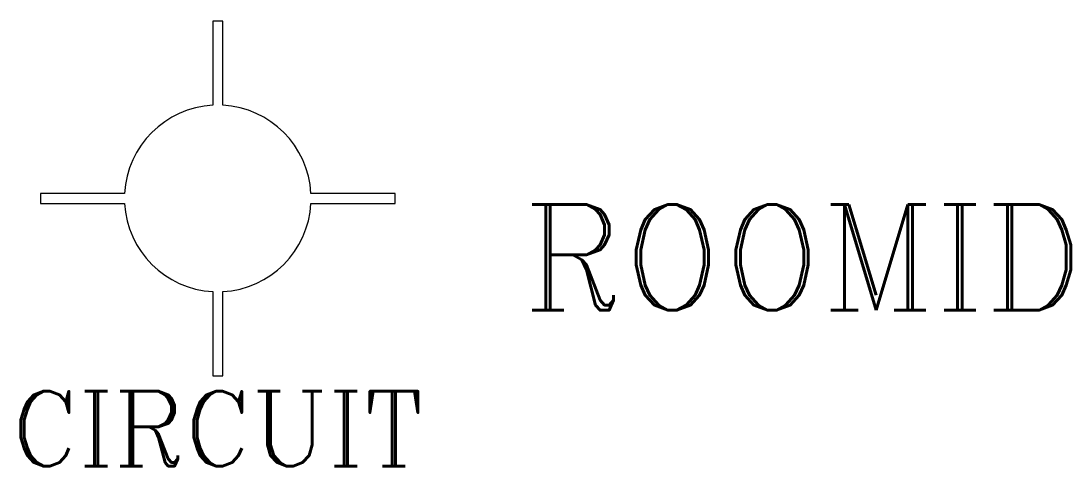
# Model space of a CAD drawing. Header units: inches. Extents: x -20 to 86, y -27 to 18.
import ezdxf
from ezdxf.enums import TextEntityAlignment as Align

# ---------------------------------------------------------------- set-up
doc = ezdxf.new("R2010")
doc.units = ezdxf.units.IN
doc.header["$LTSCALE"] = 48
doc.header["$MEASUREMENT"] = 0
doc.styles.add('ROMANC', font='COMPLEX.SHX')
doc.styles.add('WSNotes', font='complex.shx', dxfattribs={"height": 18})

msp = doc.modelspace()

# ---------------------------------------------------------------- texts
at = {"style": 'WSNotes', "flags": 1}
msp.add_attdef('ROOMID', (30.7, -11.24), '', height=10.62, dxfattribs=at)
at = {"style": 'ROMANC'}
msp.add_attdef('CIRCUIT', text='', height=7.51, dxfattribs=at).set_placement((0, -19.4), align=Align.TOP_CENTER)

# ---------------------------------------------------------------- wipeouts: each hides what was drawn before it
msp.add_wipeout([(-0.5, 17.84), (-0.5, 9.29), (-3.59, 8.67), (-6.64, 6.64), (-8.67, 3.59), (-9.29, 0.5), (-17.84, 0.5), (-17.84, -0.5), (-9.29, -0.5), (-8.67, -3.59), (-6.64, -6.64), (-3.59, -8.67), (-0.5, -9.29), (-0.5, -17.84), (0.5, -17.84), (0.5, -9.29), (3.59, -8.67), (6.64, -6.64), (8.67, -3.59), (9.29, -0.5), (17.84, -0.5), (17.84, 0.5), (9.29, 0.5), (8.67, 3.59), (6.64, 6.64), (3.59, 8.67), (0.5, 9.29), (0.5, 17.84)])

# ---------------------------------------------------------------- next in the draw order: linework, layer by layer
msp.add_lwpolyline([(-9.37, 0.5), (-17.84, 0.5), (-17.84, -0.5), (-9.37, -0.5, 0.383328), (-0.5, -9.37), (-0.5, -17.84), (0.5, -17.84), (0.5, -9.37, 0.383328), (9.37, -0.5), (17.84, -0.5), (17.84, 0.5), (9.37, 0.5, 0.383328), (0.5, 9.37), (0.5, 17.84), (-0.5, 17.84), (-0.5, 9.37, 0.383328)], format="xyb", close=True)

doc.saveas('drawing.dxf')
